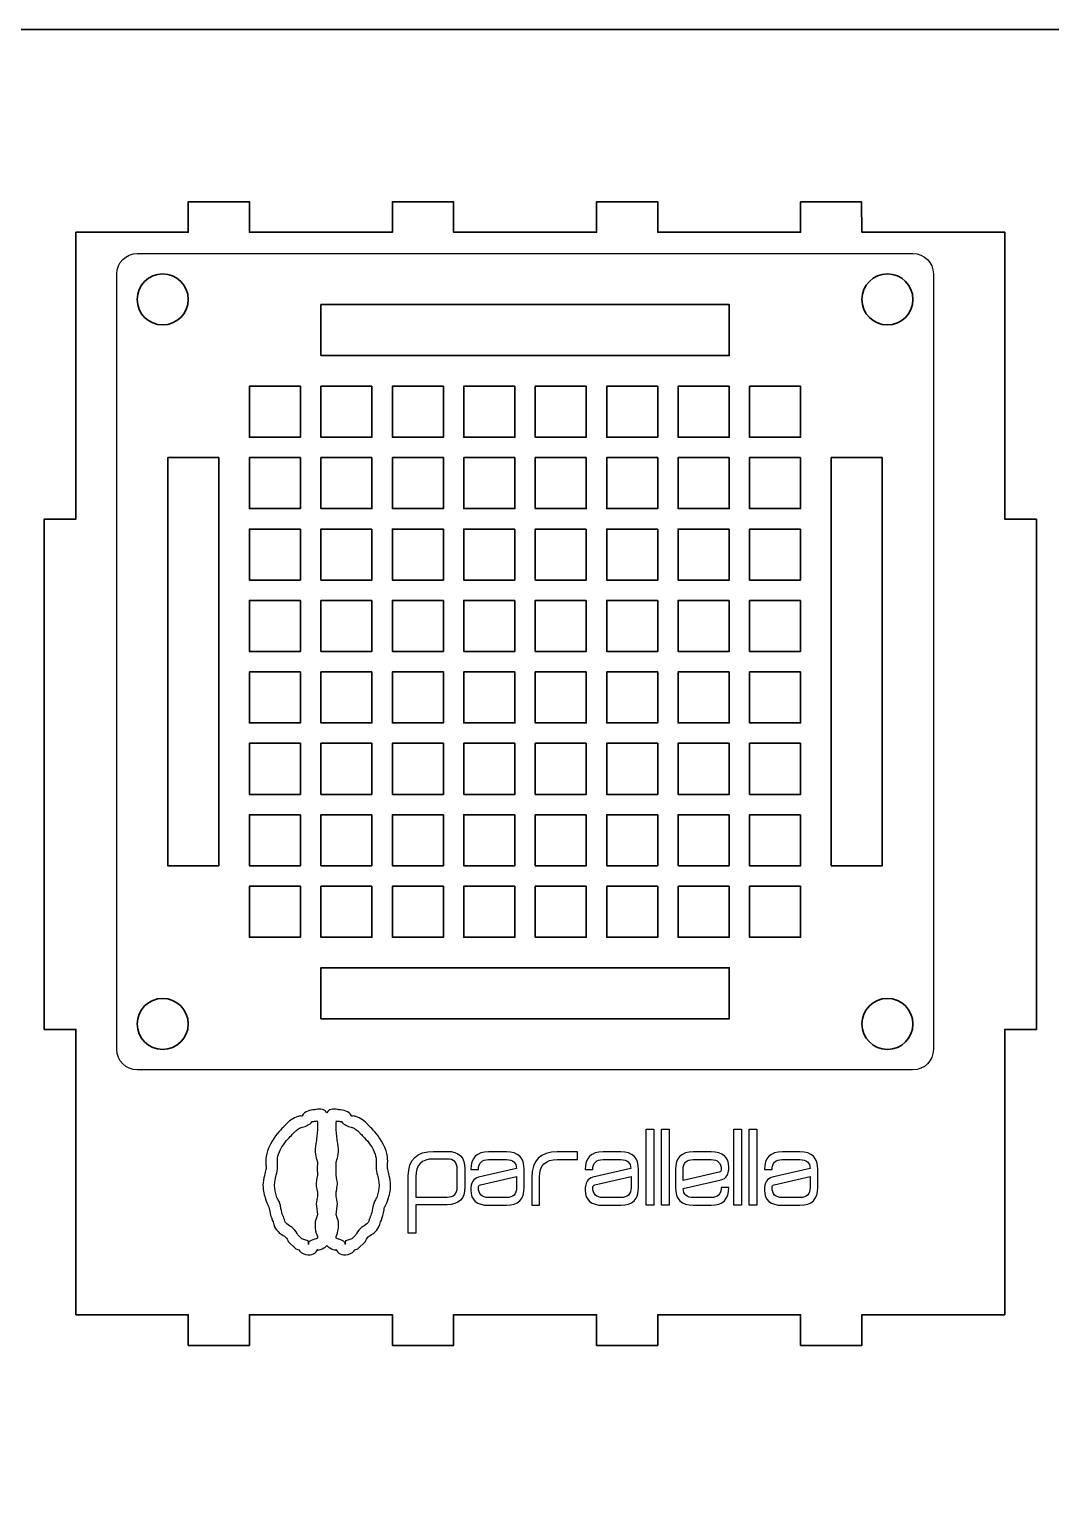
# Model space of a CAD drawing. Header units: inches. Extents: x 15 to 785, y -585 to -15.
# Drawn here: x 219.7 to 319.8, y -159.4 to -15 of the extents above; entities that cross this region are included whole.
import ezdxf

# ---------------------------------------------------------------- set-up
doc = ezdxf.new("R2010")
doc.units = ezdxf.units.IN
doc.header["$MEASUREMENT"] = 0
doc.layers.add('Layer 1', color=7, linetype='Continuous')

# ---------------------------------------------------------------- blocks, each defined once
blk = doc.blocks.new('block 2')
at = {"layer": 'Layer 1', "color": 179, "lineweight": 35, "true_color": 0x231f20}
blk.add_open_spline([(785, -570), (785, -578.28), (778.28, -585), (770, -585), (770, -585), (30, -585), (30, -585), (21.72, -585), (15, -578.28), (15, -570), (15, -570), (15, -30), (15, -30), (15, -21.72), (21.72, -15), (30, -15), (30, -15), (770, -15), (770, -15), (778.28, -15), (785, -21.72), (785, -30), (785, -30), (785, -570), (785, -570)], degree=3, knots=[0, 0, 0, 0, 1, 1, 1, 2, 2, 2, 3, 3, 3, 4, 4, 4, 5, 5, 5, 6, 6, 6, 7, 7, 7, 8, 8, 8, 8], dxfattribs=at)
blk = doc.blocks.new('block 9')
at = {"layer": 'Layer 1', "color": 179, "lineweight": 35, "true_color": 0x231f20}
blk.add_lwpolyline([(318.38, -62.99), (315.28, -62.99), (315.28, -34.88), (301.28, -34.88), (301.24, -31.88), (295.28, -31.88), (295.28, -34.88), (281.28, -34.88), (281.28, -31.88), (275.28, -31.88), (275.28, -34.88), (261.28, -34.88), (261.28, -31.88), (255.28, -31.88), (255.28, -34.88), (241.28, -34.88), (241.28, -31.88), (235.28, -31.88), (235.28, -34.88), (224.28, -34.88), (224.28, -62.99), (221.18, -62.99), (221.18, -112.99), (224.28, -112.99), (224.28, -140.96), (235.28, -140.96), (235.28, -143.96), (241.28, -143.96), (241.28, -140.96), (255.28, -140.96), (255.28, -143.96), (261.28, -143.96), (261.28, -140.96), (275.28, -140.96), (275.28, -143.96), (281.28, -143.96), (281.28, -140.96), (295.28, -140.96), (295.28, -143.96), (301.28, -143.96), (301.28, -140.96), (315.28, -140.96), (315.28, -112.99), (318.38, -112.99), (318.38, -62.99)], dxfattribs=at)
blk = doc.blocks.new('block 8')
at = {"layer": 'Layer 1'}
blk.add_blockref('block 9', (0, 0), dxfattribs=at)

msp = doc.modelspace()

# ---------------------------------------------------------------- linework, layer by layer
at = {"layer": 'Layer 1', "color": 179, "lineweight": 35, "true_color": 0x231f20}
for points in [[(248.28, -46.96), (288.28, -46.96), (288.28, -41.96), (248.28, -41.96), (248.28, -46.96)], [(246.28, -49.96), (241.28, -49.96), (241.28, -54.96), (246.28, -54.96), (246.28, -49.96)], [(253.28, -49.96), (248.28, -49.96), (248.28, -54.96), (253.28, -54.96), (253.28, -49.96)], [(260.28, -49.96), (255.28, -49.96), (255.28, -54.96), (260.28, -54.96), (260.28, -49.96)], [(267.28, -49.96), (262.28, -49.96), (262.28, -54.96), (267.28, -54.96), (267.28, -49.96)], [(274.28, -49.96), (269.28, -49.96), (269.28, -54.96), (274.28, -54.96), (274.28, -49.96)], [(281.28, -49.96), (276.28, -49.96), (276.28, -54.96), (281.28, -54.96), (281.28, -49.96)], [(288.28, -49.96), (283.28, -49.96), (283.28, -54.96), (288.28, -54.96), (288.28, -49.96)], [(295.28, -49.96), (290.28, -49.96), (290.28, -54.96), (295.28, -54.96), (295.28, -49.96)], [(238.28, -56.96), (233.28, -56.96), (233.28, -96.96), (238.28, -96.96), (238.28, -56.96)], [(246.28, -56.96), (241.28, -56.96), (241.28, -61.96), (246.28, -61.96), (246.28, -56.96)], [(253.28, -56.96), (248.28, -56.96), (248.28, -61.96), (253.28, -61.96), (253.28, -56.96)], [(260.28, -56.96), (255.28, -56.96), (255.28, -61.96), (260.28, -61.96), (260.28, -56.96)], [(267.28, -56.96), (262.28, -56.96), (262.28, -61.96), (267.28, -61.96), (267.28, -56.96)], [(274.28, -56.96), (269.28, -56.96), (269.28, -61.96), (274.28, -61.96), (274.28, -56.96)], [(281.28, -56.96), (276.28, -56.96), (276.28, -61.96), (281.28, -61.96), (281.28, -56.96)], [(288.28, -56.96), (283.28, -56.96), (283.28, -61.96), (288.28, -61.96), (288.28, -56.96)], [(295.28, -56.96), (290.28, -56.96), (290.28, -61.96), (295.28, -61.96), (295.28, -56.96)], [(303.28, -56.96), (298.28, -56.96), (298.28, -96.96), (303.28, -96.96), (303.28, -56.96)], [(246.28, -63.96), (241.28, -63.96), (241.28, -68.96), (246.28, -68.96), (246.28, -63.96)], [(253.28, -63.96), (248.28, -63.96), (248.28, -68.96), (253.28, -68.96), (253.28, -63.96)], [(260.28, -63.96), (255.28, -63.96), (255.28, -68.96), (260.28, -68.96), (260.28, -63.96)], [(267.28, -63.96), (262.28, -63.96), (262.28, -68.96), (267.28, -68.96), (267.28, -63.96)], [(274.28, -63.96), (269.28, -63.96), (269.28, -68.96), (274.28, -68.96), (274.28, -63.96)], [(281.28, -63.96), (276.28, -63.96), (276.28, -68.96), (281.28, -68.96), (281.28, -63.96)], [(288.28, -63.96), (283.28, -63.96), (283.28, -68.96), (288.28, -68.96), (288.28, -63.96)], [(295.28, -63.96), (290.28, -63.96), (290.28, -68.96), (295.28, -68.96), (295.28, -63.96)], [(246.28, -70.96), (241.28, -70.96), (241.28, -75.96), (246.28, -75.96), (246.28, -70.96)], [(253.28, -70.96), (248.28, -70.96), (248.28, -75.96), (253.28, -75.96), (253.28, -70.96)], [(260.28, -70.96), (255.28, -70.96), (255.28, -75.96), (260.28, -75.96), (260.28, -70.96)], [(267.28, -70.96), (262.28, -70.96), (262.28, -75.96), (267.28, -75.96), (267.28, -70.96)], [(274.28, -70.96), (269.28, -70.96), (269.28, -75.96), (274.28, -75.96), (274.28, -70.96)], [(281.28, -70.96), (276.28, -70.96), (276.28, -75.96), (281.28, -75.96), (281.28, -70.96)], [(288.28, -70.96), (283.28, -70.96), (283.28, -75.96), (288.28, -75.96), (288.28, -70.96)], [(295.28, -70.96), (290.28, -70.96), (290.28, -75.96), (295.28, -75.96), (295.28, -70.96)], [(246.28, -77.96), (241.28, -77.96), (241.28, -82.96), (246.28, -82.96), (246.28, -77.96)], [(253.28, -77.96), (248.28, -77.96), (248.28, -82.96), (253.28, -82.96), (253.28, -77.96)], [(260.28, -77.96), (255.28, -77.96), (255.28, -82.96), (260.28, -82.96), (260.28, -77.96)], [(267.28, -77.96), (262.28, -77.96), (262.28, -82.96), (267.28, -82.96), (267.28, -77.96)], [(274.28, -77.96), (269.28, -77.96), (269.28, -82.96), (274.28, -82.96), (274.28, -77.96)], [(281.28, -77.96), (276.28, -77.96), (276.28, -82.96), (281.28, -82.96), (281.28, -77.96)], [(288.28, -77.96), (283.28, -77.96), (283.28, -82.96), (288.28, -82.96), (288.28, -77.96)], [(295.28, -77.96), (290.28, -77.96), (290.28, -82.96), (295.28, -82.96), (295.28, -77.96)], [(246.28, -84.96), (241.28, -84.96), (241.28, -89.96), (246.28, -89.96), (246.28, -84.96)], [(253.28, -84.96), (248.28, -84.96), (248.28, -89.96), (253.28, -89.96), (253.28, -84.96)], [(260.28, -84.96), (255.28, -84.96), (255.28, -89.96), (260.28, -89.96), (260.28, -84.96)], [(267.28, -84.96), (262.28, -84.96), (262.28, -89.96), (267.28, -89.96), (267.28, -84.96)], [(274.28, -84.96), (269.28, -84.96), (269.28, -89.96), (274.28, -89.96), (274.28, -84.96)], [(281.28, -84.96), (276.28, -84.96), (276.28, -89.96), (281.28, -89.96), (281.28, -84.96)], [(288.28, -84.96), (283.28, -84.96), (283.28, -89.96), (288.28, -89.96), (288.28, -84.96)], [(295.28, -84.96), (290.28, -84.96), (290.28, -89.96), (295.28, -89.96), (295.28, -84.96)], [(246.28, -91.96), (241.28, -91.96), (241.28, -96.96), (246.28, -96.96), (246.28, -91.96)], [(253.28, -91.96), (248.28, -91.96), (248.28, -96.96), (253.28, -96.96), (253.28, -91.96)], [(260.28, -91.96), (255.28, -91.96), (255.28, -96.96), (260.28, -96.96), (260.28, -91.96)], [(267.28, -91.96), (262.28, -91.96), (262.28, -96.96), (267.28, -96.96), (267.28, -91.96)], [(274.28, -91.96), (269.28, -91.96), (269.28, -96.96), (274.28, -96.96), (274.28, -91.96)], [(281.28, -91.96), (276.28, -91.96), (276.28, -96.96), (281.28, -96.96), (281.28, -91.96)], [(288.28, -91.96), (283.28, -91.96), (283.28, -96.96), (288.28, -96.96), (288.28, -91.96)], [(295.28, -91.96), (290.28, -91.96), (290.28, -96.96), (295.28, -96.96), (295.28, -91.96)], [(246.28, -98.96), (241.28, -98.96), (241.28, -103.96), (246.28, -103.96), (246.28, -98.96)], [(253.28, -98.96), (248.28, -98.96), (248.28, -103.96), (253.28, -103.96), (253.28, -98.96)], [(260.28, -98.96), (255.28, -98.96), (255.28, -103.96), (260.28, -103.96), (260.28, -98.96)], [(267.28, -98.96), (262.28, -98.96), (262.28, -103.96), (267.28, -103.96), (267.28, -98.96)], [(274.28, -98.96), (269.28, -98.96), (269.28, -103.96), (274.28, -103.96), (274.28, -98.96)], [(281.28, -98.96), (276.28, -98.96), (276.28, -103.96), (281.28, -103.96), (281.28, -98.96)], [(288.28, -98.96), (283.28, -98.96), (283.28, -103.96), (288.28, -103.96), (288.28, -98.96)], [(295.28, -98.96), (290.28, -98.96), (290.28, -103.96), (295.28, -103.96), (295.28, -98.96)], [(248.28, -111.96), (288.28, -111.96), (288.28, -106.96), (248.28, -106.96), (248.28, -111.96)]]:
    msp.add_lwpolyline(points, dxfattribs=at)
at = {"layer": 'Layer 1', "color": 225, "lineweight": 25, "true_color": 0xa54686}
for points in [[(280.15, -122.76), (280.9, -122.76), (280.9, -130.23), (280.15, -130.23), (280.15, -122.76)], [(281.64, -122.76), (282.39, -122.76), (282.39, -130.23), (281.64, -130.23), (281.64, -122.76)], [(288.74, -122.76), (289.49, -122.76), (289.49, -130.23), (288.74, -130.23), (288.74, -122.76)], [(290.23, -122.76), (290.98, -122.76), (290.98, -130.23), (290.23, -130.23), (290.23, -122.76)], [(247.07, -133.98), (247.06, -133.97), (247.06, -133.97), (247.07, -133.98), (247.07, -133.98)]]:
    msp.add_lwpolyline(points, dxfattribs=at)
at = {"layer": 'Layer 1', "color": 30, "lineweight": 25, "true_color": 0xf5821f}
msp.add_open_spline([(308.28, -38.96), (308.28, -37.85), (307.38, -36.96), (306.28, -36.96), (306.28, -36.96), (230.28, -36.96), (230.28, -36.96), (229.17, -36.96), (228.28, -37.85), (228.28, -38.96), (228.28, -38.96), (228.28, -114.96), (228.28, -114.96), (228.28, -116.06), (229.17, -116.96), (230.28, -116.96), (230.28, -116.96), (306.28, -116.96), (306.28, -116.96), (307.38, -116.96), (308.28, -116.06), (308.28, -114.96), (308.28, -114.96), (308.28, -38.96), (308.28, -38.96)], degree=3, knots=[0, 0, 0, 0, 1, 1, 1, 2, 2, 2, 3, 3, 3, 4, 4, 4, 5, 5, 5, 6, 6, 6, 7, 7, 7, 8, 8, 8, 8], dxfattribs=at)
at = {"layer": 'Layer 1', "color": 179, "lineweight": 35, "true_color": 0x231f20}
for points in [[(235.28, -41.46), (235.28, -40.08), (234.16, -38.96), (232.78, -38.96), (231.4, -38.96), (230.28, -40.08), (230.28, -41.46), (230.28, -42.84), (231.4, -43.96), (232.78, -43.96), (234.16, -43.96), (235.28, -42.84), (235.28, -41.46)], [(306.28, -41.46), (306.28, -40.08), (305.16, -38.96), (303.78, -38.96), (302.4, -38.96), (301.28, -40.08), (301.28, -41.46), (301.28, -42.84), (302.4, -43.96), (303.78, -43.96), (305.16, -43.96), (306.28, -42.84), (306.28, -41.46)], [(235.28, -112.46), (235.28, -111.08), (234.16, -109.96), (232.78, -109.96), (231.4, -109.96), (230.28, -111.08), (230.28, -112.46), (230.28, -113.84), (231.4, -114.96), (232.78, -114.96), (234.16, -114.96), (235.28, -113.84), (235.28, -112.46)], [(306.28, -112.46), (306.28, -111.08), (305.16, -109.96), (303.78, -109.96), (302.4, -109.96), (301.28, -111.08), (301.28, -112.46), (301.28, -113.84), (302.4, -114.96), (303.78, -114.96), (305.16, -114.96), (306.28, -113.84), (306.28, -112.46)]]:
    msp.add_open_spline(points, degree=3, knots=[0, 0, 0, 0, 1, 1, 1, 2, 2, 2, 3, 3, 3, 4, 4, 4, 4], dxfattribs=at)
at = {"layer": 'Layer 1', "color": 225, "lineweight": 25, "true_color": 0xa54686}
for points, knots in [([(249.16, -134.41), (249.03, -134.34), (248.93, -134.26), (248.86, -134.17), (248.78, -134.26), (248.69, -134.34), (248.56, -134.41), (248.56, -134.41), (248.56, -134.41), (248.56, -134.41), (248.35, -134.53), (248.15, -134.59), (247.98, -134.64), (247.96, -134.65), (247.96, -134.63), (247.97, -134.61), (247.97, -134.61), (247.96, -134.58), (247.96, -134.58), (247.96, -134.58), (247.96, -134.59), (247.96, -134.59), (247.96, -134.59), (247.94, -134.61), (247.94, -134.61), (247.94, -134.61), (247.94, -134.61), (247.94, -134.61), (247.76, -134.86), (247.47, -135.25), (246.76, -135.04), (246.43, -134.95), (246.23, -134.77), (246.12, -134.6), (246.12, -134.6), (245.93, -134.53), (245.93, -134.53), (245.93, -134.53), (245.81, -134.49), (245.81, -134.49), (245.81, -134.49), (245.73, -134.41), (245.73, -134.41), (245.73, -134.41), (245.17, -133.89), (245.17, -133.89), (245.17, -133.89), (245.07, -133.79), (245.07, -133.79), (245.07, -133.79), (245.03, -133.67), (245.03, -133.67), (245.03, -133.66), (244.96, -133.48), (244.79, -133.33), (244.76, -133.3), (244.68, -133.25), (244.59, -133.19), (244.26, -132.98), (243.86, -132.73), (243.67, -132.12), (243.62, -131.93), (243.56, -131.79), (243.51, -131.66), (243.39, -131.36), (243.3, -131.12), (243.25, -130.68), (243.23, -130.47), (243.17, -130.37), (243.11, -130.26), (243.01, -130.09), (242.92, -129.92), (242.84, -129.61), (242.82, -129.53), (242.8, -129.45), (242.78, -129.37), (242.65, -128.9), (242.54, -128.49), (242.65, -127.78), (242.71, -127.44), (242.77, -127.2), (242.82, -127), (242.87, -126.8), (242.91, -126.66), (242.91, -126.5), (242.91, -126.43), (242.91, -126.37), (242.9, -126.31), (242.88, -125.84), (242.83, -125.16), (243.34, -124.23), (243.77, -123.42), (244.26, -122.92), (244.6, -122.58), (244.69, -122.49), (244.76, -122.42), (244.81, -122.36), (244.97, -122.17), (245.17, -122), (245.36, -121.86), (245.58, -121.71), (245.81, -121.6), (246.01, -121.54), (246.07, -121.52), (246.11, -121.51), (246.14, -121.5), (246.3, -121.45), (246.4, -121.53), (246.44, -121.47), (246.55, -121.24), (246.75, -121.09), (247, -121), (247.19, -120.92), (247.43, -120.88), (247.66, -120.87), (247.74, -120.86), (247.79, -120.85), (247.83, -120.85), (248.27, -120.79), (248.63, -120.75), (248.86, -121.17), (249.09, -120.75), (249.45, -120.79), (249.88, -120.85), (249.93, -120.85), (249.98, -120.86), (250.05, -120.87), (250.29, -120.88), (250.52, -120.92), (250.72, -121), (250.97, -121.09), (251.17, -121.24), (251.28, -121.47), (251.31, -121.53), (251.42, -121.45), (251.58, -121.5), (251.61, -121.51), (251.64, -121.52), (251.7, -121.54), (251.91, -121.6), (252.13, -121.71), (252.35, -121.86), (252.55, -122), (252.74, -122.17), (252.9, -122.36), (252.95, -122.42), (253.03, -122.49), (253.12, -122.58), (253.46, -122.92), (253.95, -123.42), (254.38, -124.23), (254.88, -125.16), (254.84, -125.84), (254.81, -126.31), (254.81, -126.37), (254.81, -126.43), (254.81, -126.5), (254.81, -126.66), (254.84, -126.8), (254.89, -127), (254.95, -127.2), (255.01, -127.44), (255.06, -127.78), (255.18, -128.49), (255.07, -128.9), (254.94, -129.37), (254.92, -129.45), (254.9, -129.53), (254.88, -129.61), (254.8, -129.92), (254.7, -130.09), (254.61, -130.26), (254.55, -130.37), (254.49, -130.47), (254.47, -130.68), (254.41, -131.12), (254.32, -131.36), (254.21, -131.66), (254.16, -131.79), (254.1, -131.93), (254.04, -132.12), (253.85, -132.73), (253.46, -132.98), (253.12, -133.19), (253.04, -133.25), (252.96, -133.3), (252.92, -133.33), (252.76, -133.48), (252.69, -133.66), (252.69, -133.67), (252.69, -133.67), (252.65, -133.79), (252.65, -133.79), (252.65, -133.79), (252.55, -133.89), (252.55, -133.89), (252.55, -133.89), (251.99, -134.41), (251.99, -134.41), (251.99, -134.41), (251.9, -134.49), (251.9, -134.49), (251.9, -134.49), (251.79, -134.53), (251.79, -134.53), (251.79, -134.53), (251.6, -134.6), (251.6, -134.6), (251.49, -134.77), (251.29, -134.95), (250.96, -135.04), (250.24, -135.25), (249.95, -134.86), (249.77, -134.61), (249.75, -134.58), (249.78, -134.62), (249.76, -134.59), (249.76, -134.59), (249.76, -134.58), (249.76, -134.58), (249.76, -134.58), (249.75, -134.61), (249.75, -134.61), (249.75, -134.63), (249.76, -134.65), (249.74, -134.64), (249.57, -134.59), (249.37, -134.53), (249.16, -134.41), (249.16, -134.41), (249.16, -134.41), (249.16, -134.41)], [0, 0, 0, 0, 1, 1, 1, 2, 2, 2, 3, 3, 3, 4, 4, 4, 5, 5, 5, 6, 6, 6, 7, 7, 7, 8, 8, 8, 9, 9, 9, 10, 10, 10, 11, 11, 11, 12, 12, 12, 13, 13, 13, 14, 14, 14, 15, 15, 15, 16, 16, 16, 17, 17, 17, 18, 18, 18, 19, 19, 19, 20, 20, 20, 21, 21, 21, 22, 22, 22, 23, 23, 23, 24, 24, 24, 25, 25, 25, 26, 26, 26, 27, 27, 27, 28, 28, 28, 29, 29, 29, 30, 30, 30, 31, 31, 31, 32, 32, 32, 33, 33, 33, 34, 34, 34, 35, 35, 35, 36, 36, 36, 37, 37, 37, 38, 38, 38, 39, 39, 39, 40, 40, 40, 41, 41, 41, 42, 42, 42, 43, 43, 43, 44, 44, 44, 45, 45, 45, 46, 46, 46, 47, 47, 47, 48, 48, 48, 49, 49, 49, 50, 50, 50, 51, 51, 51, 52, 52, 52, 53, 53, 53, 54, 54, 54, 55, 55, 55, 56, 56, 56, 57, 57, 57, 58, 58, 58, 59, 59, 59, 60, 60, 60, 61, 61, 61, 62, 62, 62, 63, 63, 63, 64, 64, 64, 65, 65, 65, 66, 66, 66, 67, 67, 67, 68, 68, 68, 69, 69, 69, 70, 70, 70, 71, 71, 71, 72, 72, 72, 73, 73, 73, 74, 74, 74, 75, 75, 75, 76, 76, 76, 77, 77, 77, 77]), ([(247.66, -133.56), (247.75, -133.54), (247.86, -133.5), (247.95, -133.46), (247.95, -133.46), (247.96, -133.28), (247.96, -133.28), (247.86, -133.11), (247.76, -132.85), (247.72, -132.49), (247.66, -131.98), (247.76, -131.64), (247.84, -131.47), (247.84, -131.47), (247.94, -131.12), (247.94, -131.12), (247.9, -130.88), (247.83, -130.32), (247.83, -130.1), (247.83, -129.86), (247.91, -129.52), (247.95, -129.36), (247.95, -129.36), (247.95, -128.91), (247.95, -128.91), (247.92, -128.79), (247.87, -128.56), (247.83, -128.35), (247.79, -128.08), (247.83, -127.88), (247.86, -127.75), (247.86, -127.75), (247.95, -127.28), (247.95, -127.28), (247.93, -127.08), (247.9, -126.52), (247.96, -126.16), (247.97, -126.08), (247.92, -125.94), (247.88, -125.79), (247.81, -125.56), (247.73, -125.32), (247.72, -125.01), (247.7, -124.57), (247.76, -124.27), (247.82, -124), (247.83, -123.92), (247.84, -123.85), (247.86, -123.76), (247.9, -123.49), (247.95, -122.77), (247.96, -122.67), (247.96, -122.56), (247.95, -122.22), (247.92, -121.97), (247.85, -121.98), (247.79, -121.99), (247.74, -121.99), (247.61, -122), (247.49, -122.02), (247.4, -122.05), (247.4, -122.05), (247.4, -122.05), (247.4, -122.05), (247.19, -122.36), (246.81, -122.48), (246.46, -122.58), (246.41, -122.59), (246.36, -122.61), (246.34, -122.61), (246.25, -122.64), (246.13, -122.71), (246, -122.79), (245.88, -122.88), (245.77, -122.98), (245.67, -123.09), (245.59, -123.18), (245.5, -123.27), (245.4, -123.38), (245.1, -123.67), (244.68, -124.1), (244.33, -124.75), (243.98, -125.41), (244.01, -125.9), (244.03, -126.24), (244.03, -126.34), (244.04, -126.44), (244.04, -126.5), (244.04, -126.79), (243.98, -127), (243.91, -127.28), (243.86, -127.46), (243.81, -127.67), (243.76, -127.96), (243.69, -128.43), (243.77, -128.73), (243.87, -129.08), (243.89, -129.16), (243.91, -129.24), (243.93, -129.34), (243.97, -129.51), (244.03, -129.61), (244.09, -129.7), (244.21, -129.92), (244.32, -130.12), (244.37, -130.55), (244.41, -130.86), (244.47, -131.03), (244.56, -131.25), (244.62, -131.4), (244.68, -131.57), (244.75, -131.79), (244.82, -132), (245.02, -132.13), (245.19, -132.24), (245.32, -132.32), (245.44, -132.39), (245.55, -132.5), (245.79, -132.72), (245.94, -132.98), (246.02, -133.14), (246.02, -133.14), (246.41, -133.51), (246.41, -133.51), (246.41, -133.51), (246.7, -133.61), (246.7, -133.61), (246.7, -133.61), (247.04, -133.73), (247.04, -133.73), (247.04, -133.73), (247.06, -133.92), (247.06, -133.92), (247.06, -133.91), (247.07, -133.9), (247.08, -133.88), (247.24, -133.69), (247.42, -133.63), (247.66, -133.56)], [0, 0, 0, 0, 1, 1, 1, 2, 2, 2, 3, 3, 3, 4, 4, 4, 5, 5, 5, 6, 6, 6, 7, 7, 7, 8, 8, 8, 9, 9, 9, 10, 10, 10, 11, 11, 11, 12, 12, 12, 13, 13, 13, 14, 14, 14, 15, 15, 15, 16, 16, 16, 17, 17, 17, 18, 18, 18, 19, 19, 19, 20, 20, 20, 21, 21, 21, 22, 22, 22, 23, 23, 23, 24, 24, 24, 25, 25, 25, 26, 26, 26, 27, 27, 27, 28, 28, 28, 29, 29, 29, 30, 30, 30, 31, 31, 31, 32, 32, 32, 33, 33, 33, 34, 34, 34, 35, 35, 35, 36, 36, 36, 37, 37, 37, 38, 38, 38, 39, 39, 39, 40, 40, 40, 41, 41, 41, 42, 42, 42, 43, 43, 43, 44, 44, 44, 45, 45, 45, 46, 46, 46, 46]), ([(247.41, -122.04), (247.4, -122.04), (247.4, -122.04), (247.4, -122.05), (247.4, -122.05), (247.4, -122.05), (247.4, -122.05), (247.4, -122.05), (247.4, -122.04), (247.41, -122.04)], [0, 0, 0, 0, 1, 1, 1, 2, 2, 2, 3, 3, 3, 3]), ([(249.77, -133.46), (249.86, -133.5), (249.97, -133.54), (250.06, -133.56), (250.29, -133.63), (250.48, -133.69), (250.63, -133.88), (250.63, -133.88), (250.66, -133.92), (250.66, -133.92), (250.66, -133.92), (250.68, -133.73), (250.68, -133.73), (250.68, -133.73), (251.01, -133.61), (251.01, -133.61), (251.01, -133.61), (251.3, -133.51), (251.3, -133.51), (251.3, -133.51), (251.7, -133.14), (251.7, -133.14), (251.77, -132.98), (251.92, -132.72), (252.16, -132.5), (252.28, -132.39), (252.4, -132.32), (252.52, -132.24), (252.7, -132.13), (252.9, -132), (252.97, -131.79), (253.03, -131.57), (253.1, -131.4), (253.16, -131.25), (253.24, -131.03), (253.31, -130.86), (253.35, -130.55), (253.4, -130.12), (253.51, -129.92), (253.63, -129.7), (253.68, -129.61), (253.74, -129.51), (253.78, -129.34), (253.81, -129.24), (253.83, -129.16), (253.85, -129.08), (253.95, -128.73), (254.03, -128.43), (253.95, -127.96), (253.91, -127.67), (253.85, -127.46), (253.81, -127.28), (253.73, -127), (253.68, -126.79), (253.68, -126.5), (253.68, -126.44), (253.68, -126.34), (253.69, -126.24), (253.71, -125.9), (253.74, -125.41), (253.39, -124.75), (253.04, -124.1), (252.61, -123.67), (252.32, -123.38), (252.21, -123.27), (252.12, -123.18), (252.05, -123.09), (251.95, -122.98), (251.83, -122.88), (251.71, -122.79), (251.59, -122.71), (251.47, -122.64), (251.37, -122.61), (251.35, -122.61), (251.31, -122.59), (251.26, -122.58), (250.91, -122.48), (250.52, -122.36), (250.32, -122.05), (250.32, -122.05), (250.32, -122.05), (250.32, -122.05), (250.23, -122.02), (250.11, -122), (249.98, -121.99), (249.93, -121.99), (249.86, -121.98), (249.8, -121.97), (249.77, -122.22), (249.76, -122.56), (249.76, -122.67), (249.76, -122.77), (249.82, -123.49), (249.86, -123.76), (249.87, -123.85), (249.89, -123.92), (249.9, -124), (249.96, -124.27), (250.02, -124.57), (250, -125.01), (249.98, -125.32), (249.91, -125.56), (249.84, -125.79), (249.79, -125.94), (249.75, -126.08), (249.76, -126.16), (249.81, -126.52), (249.78, -127.08), (249.77, -127.28), (249.77, -127.28), (249.85, -127.75), (249.85, -127.75), (249.89, -127.88), (249.92, -128.08), (249.88, -128.35), (249.85, -128.56), (249.8, -128.79), (249.77, -128.91), (249.77, -128.91), (249.77, -129.36), (249.77, -129.36), (249.81, -129.52), (249.89, -129.86), (249.89, -130.1), (249.89, -130.32), (249.81, -130.88), (249.78, -131.12), (249.78, -131.12), (249.88, -131.47), (249.88, -131.47), (249.95, -131.64), (250.06, -131.98), (250, -132.49), (249.95, -132.85), (249.85, -133.11), (249.76, -133.28), (249.76, -133.28), (249.77, -133.46), (249.77, -133.46)], [0, 0, 0, 0, 1, 1, 1, 2, 2, 2, 3, 3, 3, 4, 4, 4, 5, 5, 5, 6, 6, 6, 7, 7, 7, 8, 8, 8, 9, 9, 9, 10, 10, 10, 11, 11, 11, 12, 12, 12, 13, 13, 13, 14, 14, 14, 15, 15, 15, 16, 16, 16, 17, 17, 17, 18, 18, 18, 19, 19, 19, 20, 20, 20, 21, 21, 21, 22, 22, 22, 23, 23, 23, 24, 24, 24, 25, 25, 25, 26, 26, 26, 27, 27, 27, 28, 28, 28, 29, 29, 29, 30, 30, 30, 31, 31, 31, 32, 32, 32, 33, 33, 33, 34, 34, 34, 35, 35, 35, 36, 36, 36, 37, 37, 37, 38, 38, 38, 39, 39, 39, 40, 40, 40, 41, 41, 41, 42, 42, 42, 43, 43, 43, 44, 44, 44, 45, 45, 45, 46, 46, 46, 46]), ([(250.32, -122.05), (250.32, -122.04), (250.31, -122.04), (250.31, -122.04), (250.32, -122.04), (250.32, -122.05), (250.32, -122.05), (250.32, -122.05), (250.32, -122.05), (250.32, -122.05)], [0, 0, 0, 0, 1, 1, 1, 2, 2, 2, 3, 3, 3, 3]), ([(260.65, -124.95), (260.65, -124.95), (259.31, -124.95), (259.31, -124.95), (257.69, -124.95), (256.86, -125.75), (256.83, -127.35), (256.83, -127.35), (256.82, -127.35), (256.82, -127.35), (256.82, -127.35), (256.82, -132.95), (256.82, -132.95), (256.82, -132.95), (257.57, -132.95), (257.57, -132.95), (257.57, -132.95), (257.57, -130.18), (257.57, -130.18), (257.57, -130.18), (260.65, -130.18), (260.65, -130.18), (261.81, -130.18), (262.39, -129.6), (262.39, -128.44), (262.39, -128.44), (262.39, -126.69), (262.39, -126.69), (262.39, -125.53), (261.81, -124.95), (260.65, -124.95)], [0, 0, 0, 0, 1, 1, 1, 2, 2, 2, 3, 3, 3, 4, 4, 4, 5, 5, 5, 6, 6, 6, 7, 7, 7, 8, 8, 8, 9, 9, 9, 10, 10, 10, 10]), ([(264.71, -125.75), (264.05, -125.75), (263.72, -126.08), (263.72, -126.74), (263.72, -126.74), (262.97, -126.74), (262.97, -126.74), (262.97, -125.58), (263.55, -125), (264.71, -125), (264.71, -125), (266.46, -125), (266.46, -125), (267.62, -125), (268.2, -125.58), (268.2, -126.74), (268.2, -126.74), (268.2, -128.49), (268.2, -128.49), (268.2, -129.65), (267.62, -130.23), (266.46, -130.23), (266.46, -130.23), (264.71, -130.23), (264.71, -130.23), (263.55, -130.23), (262.97, -129.73), (262.97, -128.74), (262.97, -128.01), (263.22, -127.6), (263.73, -127.49), (263.73, -127.49), (267.45, -126.64), (267.45, -126.64), (267.42, -126.05), (267.09, -125.75), (266.46, -125.75), (266.46, -125.75), (264.71, -125.75), (264.71, -125.75)], [0, 0, 0, 0, 1, 1, 1, 2, 2, 2, 3, 3, 3, 4, 4, 4, 5, 5, 5, 6, 6, 6, 7, 7, 7, 8, 8, 8, 9, 9, 9, 10, 10, 10, 11, 11, 11, 12, 12, 12, 13, 13, 13, 13]), ([(271.44, -125), (271.44, -125), (273.43, -125), (273.43, -125), (273.43, -125), (273.43, -125.75), (273.43, -125.75), (273.43, -125.75), (271.44, -125.75), (271.44, -125.75), (270.27, -125.75), (269.69, -126.33), (269.69, -127.49), (269.69, -127.49), (269.69, -130.23), (269.69, -130.23), (269.69, -130.23), (268.95, -130.23), (268.95, -130.23), (268.95, -130.23), (268.95, -127.49), (268.95, -127.49), (268.95, -125.83), (269.78, -125), (271.44, -125)], [0, 0, 0, 0, 1, 1, 1, 2, 2, 2, 3, 3, 3, 4, 4, 4, 5, 5, 5, 6, 6, 6, 7, 7, 7, 8, 8, 8, 8]), ([(275.92, -125.75), (275.25, -125.75), (274.92, -126.08), (274.92, -126.74), (274.92, -126.74), (274.17, -126.74), (274.17, -126.74), (274.17, -125.58), (274.76, -125), (275.92, -125), (275.92, -125), (277.66, -125), (277.66, -125), (278.82, -125), (279.4, -125.58), (279.4, -126.74), (279.4, -126.74), (279.4, -128.49), (279.4, -128.49), (279.4, -129.65), (278.82, -130.23), (277.66, -130.23), (277.66, -130.23), (275.92, -130.23), (275.92, -130.23), (274.76, -130.23), (274.17, -129.73), (274.17, -128.74), (274.17, -128.01), (274.43, -127.6), (274.93, -127.49), (274.93, -127.49), (278.65, -126.64), (278.65, -126.64), (278.62, -126.05), (278.29, -125.75), (277.66, -125.75), (277.66, -125.75), (275.92, -125.75), (275.92, -125.75)], [0, 0, 0, 0, 1, 1, 1, 2, 2, 2, 3, 3, 3, 4, 4, 4, 5, 5, 5, 6, 6, 6, 7, 7, 7, 8, 8, 8, 9, 9, 9, 10, 10, 10, 11, 11, 11, 12, 12, 12, 13, 13, 13, 13]), ([(286.5, -129.48), (287.16, -129.48), (287.5, -129.15), (287.5, -128.49), (287.5, -128.49), (288.24, -128.49), (288.24, -128.49), (288.24, -129.65), (287.66, -130.23), (286.5, -130.23), (286.5, -130.23), (284.76, -130.23), (284.76, -130.23), (283.6, -130.23), (283.01, -129.65), (283.01, -128.49), (283.01, -128.49), (283.01, -126.74), (283.01, -126.74), (283.01, -125.58), (283.6, -125), (284.76, -125), (284.76, -125), (286.5, -125), (286.5, -125), (287.66, -125), (288.24, -125.5), (288.24, -126.49), (288.24, -127.22), (287.99, -127.63), (287.49, -127.74), (287.49, -127.74), (283.77, -128.59), (283.77, -128.59), (283.8, -129.18), (284.13, -129.48), (284.76, -129.48), (284.76, -129.48), (286.5, -129.48), (286.5, -129.48)], [0, 0, 0, 0, 1, 1, 1, 2, 2, 2, 3, 3, 3, 4, 4, 4, 5, 5, 5, 6, 6, 6, 7, 7, 7, 8, 8, 8, 9, 9, 9, 10, 10, 10, 11, 11, 11, 12, 12, 12, 13, 13, 13, 13]), ([(293.47, -125.75), (292.81, -125.75), (292.48, -126.08), (292.48, -126.74), (292.48, -126.74), (291.73, -126.74), (291.73, -126.74), (291.73, -125.58), (292.31, -125), (293.47, -125), (293.47, -125), (295.21, -125), (295.21, -125), (296.38, -125), (296.96, -125.58), (296.96, -126.74), (296.96, -126.74), (296.96, -128.49), (296.96, -128.49), (296.96, -129.65), (296.38, -130.23), (295.21, -130.23), (295.21, -130.23), (293.47, -130.23), (293.47, -130.23), (292.31, -130.23), (291.73, -129.73), (291.73, -128.74), (291.73, -128.01), (291.98, -127.6), (292.49, -127.49), (292.49, -127.49), (296.21, -126.64), (296.21, -126.64), (296.18, -126.05), (295.85, -125.75), (295.21, -125.75), (295.21, -125.75), (293.47, -125.75), (293.47, -125.75)], [0, 0, 0, 0, 1, 1, 1, 2, 2, 2, 3, 3, 3, 4, 4, 4, 5, 5, 5, 6, 6, 6, 7, 7, 7, 8, 8, 8, 9, 9, 9, 10, 10, 10, 11, 11, 11, 12, 12, 12, 13, 13, 13, 13]), ([(261.64, -128.44), (261.64, -129.1), (261.31, -129.43), (260.65, -129.43), (260.65, -129.43), (257.57, -129.43), (257.57, -129.43), (257.57, -129.43), (257.57, -127.44), (257.57, -127.44), (257.57, -126.28), (258.15, -125.7), (259.31, -125.7), (259.31, -125.7), (260.65, -125.7), (260.65, -125.7), (261.31, -125.7), (261.64, -126.03), (261.64, -126.69), (261.64, -126.69), (261.64, -128.44), (261.64, -128.44)], [0, 0, 0, 0, 1, 1, 1, 2, 2, 2, 3, 3, 3, 4, 4, 4, 5, 5, 5, 6, 6, 6, 7, 7, 7, 7]), ([(284.76, -125.75), (284.09, -125.75), (283.76, -126.08), (283.76, -126.74), (283.76, -126.74), (283.76, -127.81), (283.76, -127.81), (283.76, -127.81), (287.29, -127), (287.29, -127), (287.43, -126.96), (287.5, -126.87), (287.5, -126.74), (287.5, -126.08), (287.16, -125.75), (286.5, -125.75), (286.5, -125.75), (284.76, -125.75), (284.76, -125.75)], [0, 0, 0, 0, 1, 1, 1, 2, 2, 2, 3, 3, 3, 4, 4, 4, 5, 5, 5, 6, 6, 6, 6]), ([(266.46, -129.48), (267.12, -129.48), (267.45, -129.15), (267.45, -128.49), (267.45, -128.49), (267.45, -127.42), (267.45, -127.42), (267.45, -127.42), (263.92, -128.23), (263.92, -128.23), (263.78, -128.28), (263.72, -128.36), (263.72, -128.49), (263.72, -129.15), (264.05, -129.48), (264.71, -129.48), (264.71, -129.48), (266.46, -129.48), (266.46, -129.48)], [0, 0, 0, 0, 1, 1, 1, 2, 2, 2, 3, 3, 3, 4, 4, 4, 5, 5, 5, 6, 6, 6, 6]), ([(277.66, -129.48), (278.32, -129.48), (278.66, -129.15), (278.66, -128.49), (278.66, -128.49), (278.66, -127.42), (278.66, -127.42), (278.66, -127.42), (275.13, -128.23), (275.13, -128.23), (274.99, -128.28), (274.92, -128.36), (274.92, -128.49), (274.92, -129.15), (275.25, -129.48), (275.92, -129.48), (275.92, -129.48), (277.66, -129.48), (277.66, -129.48)], [0, 0, 0, 0, 1, 1, 1, 2, 2, 2, 3, 3, 3, 4, 4, 4, 5, 5, 5, 6, 6, 6, 6]), ([(295.21, -129.48), (295.88, -129.48), (296.21, -129.15), (296.21, -128.49), (296.21, -128.49), (296.21, -127.42), (296.21, -127.42), (296.21, -127.42), (292.68, -128.23), (292.68, -128.23), (292.54, -128.28), (292.48, -128.36), (292.48, -128.49), (292.48, -129.15), (292.81, -129.48), (293.47, -129.48), (293.47, -129.48), (295.21, -129.48), (295.21, -129.48)], [0, 0, 0, 0, 1, 1, 1, 2, 2, 2, 3, 3, 3, 4, 4, 4, 5, 5, 5, 6, 6, 6, 6]), ([(247.06, -133.97), (247.06, -133.97), (247.07, -133.98), (247.07, -133.98), (247.07, -133.97), (247.07, -133.96), (247.08, -133.96), (247.1, -133.97), (247.08, -133.96), (247.06, -133.96), (247.06, -133.96), (247.06, -133.97), (247.06, -133.97)], [0, 0, 0, 0, 1, 1, 1, 2, 2, 2, 3, 3, 3, 4, 4, 4, 4]), ([(247.07, -134), (247.07, -134), (247.07, -133.99), (247.07, -133.99), (247.07, -133.98), (247.07, -133.98), (247.07, -133.98), (247.07, -133.98), (247.06, -133.97), (247.06, -133.97), (247.06, -133.97), (247.07, -134), (247.07, -134)], [0, 0, 0, 0, 1, 1, 1, 2, 2, 2, 3, 3, 3, 4, 4, 4, 4]), ([(247.07, -134.09), (247.07, -134.08), (247.07, -134.02), (247.07, -133.99), (247.07, -133.99), (247.07, -134), (247.07, -134), (247.07, -134), (247.07, -134.09), (247.07, -134.09)], [0, 0, 0, 0, 1, 1, 1, 2, 2, 2, 3, 3, 3, 3]), ([(250.65, -133.96), (250.63, -133.96), (250.61, -133.97), (250.64, -133.96), (250.64, -133.96), (250.65, -133.97), (250.65, -133.98), (250.65, -133.98), (250.65, -133.97), (250.65, -133.97), (250.65, -133.97), (250.65, -133.96), (250.65, -133.96)], [0, 0, 0, 0, 1, 1, 1, 2, 2, 2, 3, 3, 3, 4, 4, 4, 4]), ([(250.65, -133.99), (250.65, -134.02), (250.64, -134.08), (250.64, -134.09), (250.64, -134.09), (250.65, -134), (250.65, -134), (250.65, -134), (250.65, -133.99), (250.65, -133.99)], [0, 0, 0, 0, 1, 1, 1, 2, 2, 2, 3, 3, 3, 3]), ([(250.65, -133.97), (250.65, -133.97), (250.65, -133.98), (250.65, -133.98), (250.65, -133.98), (250.65, -133.98), (250.65, -133.99), (250.65, -133.99), (250.65, -134), (250.65, -134), (250.65, -134), (250.65, -133.97), (250.65, -133.97)], [0, 0, 0, 0, 1, 1, 1, 2, 2, 2, 3, 3, 3, 4, 4, 4, 4]), ([(247.97, -134.61), (247.98, -134.58), (248, -134.53), (247.96, -134.58), (247.96, -134.58), (247.97, -134.61), (247.97, -134.61)], [0, 0, 0, 0, 1, 1, 1, 2, 2, 2, 2]), ([(249.76, -134.58), (249.71, -134.53), (249.74, -134.58), (249.75, -134.61), (249.75, -134.61), (249.76, -134.58), (249.76, -134.58)], [0, 0, 0, 0, 1, 1, 1, 2, 2, 2, 2])]:
    msp.add_open_spline(points, degree=3, knots=knots, dxfattribs=at)

# ---------------------------------------------------------------- block references
at = {"layer": 'Layer 1'}
for name in ['block 2', 'block 8']:
    msp.add_blockref(name, (0, 0), dxfattribs=at)

doc.saveas('drawing.dxf')
